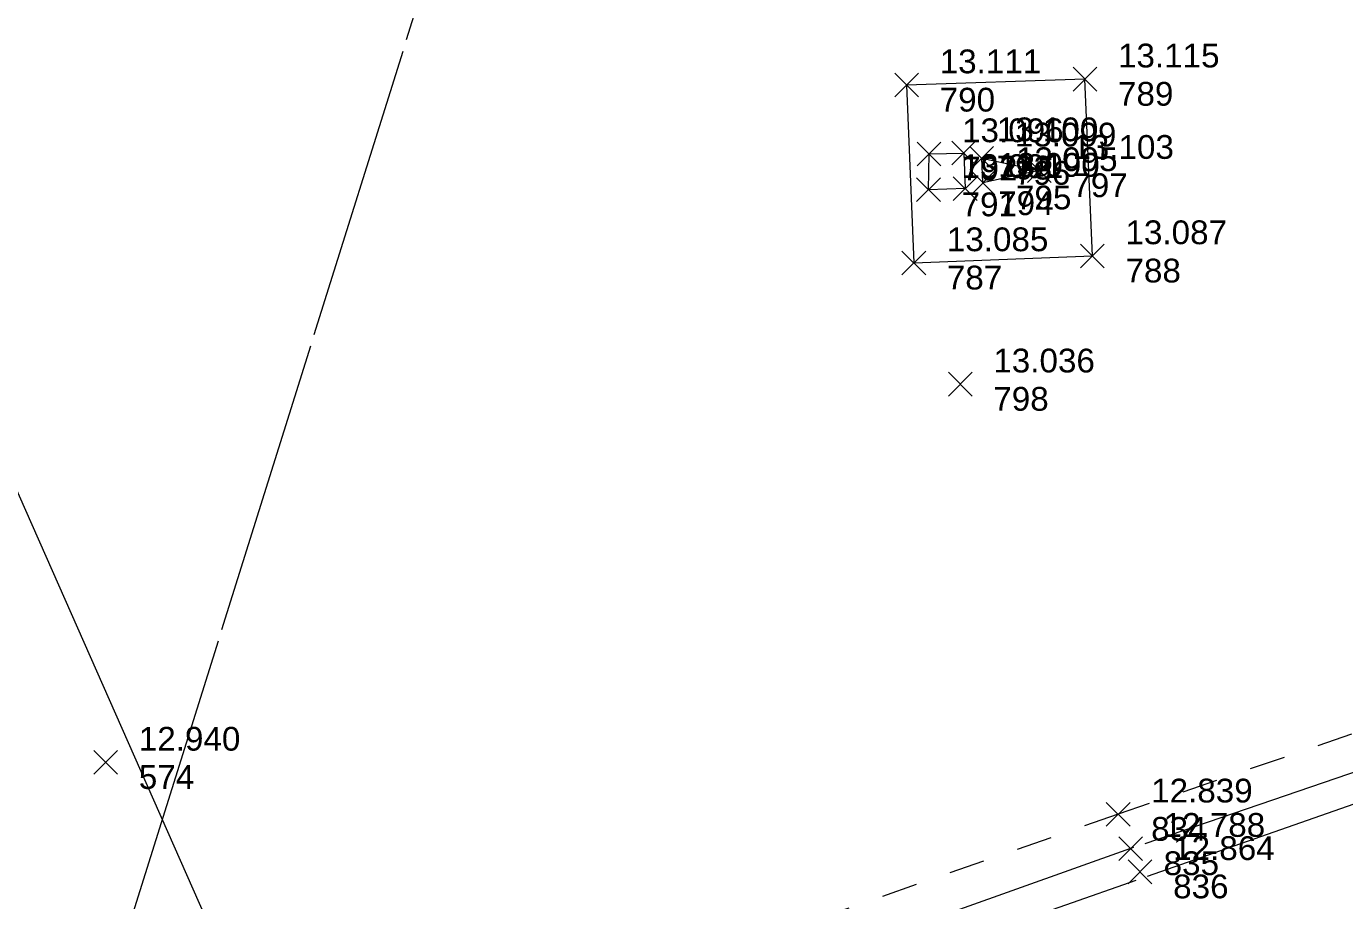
# Model space of a CAD drawing. Header units: metres. Extents: x 1223562 to 1223801, y 7191360 to 7191620.
# Drawn here: x 1223770.05 to 1223781.14, y 7191552.3 to 7191559.66 of the extents above; entities that cross this region are included whole.
import ezdxf

# ---------------------------------------------------------------- set-up
doc = ezdxf.new("R2010")
doc.units = ezdxf.units.M
doc.header["$PDMODE"] = 3
doc.header["$PDSIZE"] = 0.1
for name, pattern in [('LL_0822', [2.5, 2.5, 0]), ('LL_0829', [0.6, 0.3, -0.3]), ('ML_2577', [2.5, 2.5, 0]), ('Socle_Continu', [2.5, 2.5, 0]), ('YL_2901', [2.5, 2.5, 0])]:
    doc.linetypes.add(name, pattern=pattern)
doc.layers.add('EAUUS_SCT', color=7, linetype='Socle_Continu', lineweight=13, true_color=0x7f3f00)
doc.layers.add('SIGTS_PSS', color=7, linetype='Socle_Continu', lineweight=13, true_color=0x9966cc)
for name, color, linetype, lineweight in [('MARQU_PSS', 7, 'Socle_Continu', 13), ('SIGTA_SCI', 7, 'Socle_Continu', 13), ('SIGTM_SCI', 1, 'Socle_Continu', 13), ('SIGTO_SCI', 255, 'Socle_Continu', 13), ('VOIRI_SCS', 7, 'Socle_Continu', 13)]:
    doc.layers.add(name, color=color, linetype=linetype, lineweight=lineweight)
doc.styles.get("Standard").update_dxf_attribs({"font": 'arial.ttf'})
doc.linetypes.add('CL_0181', pattern='A,3,-0.15,0.4,-0.381,["eu",Standard,S=0.254,R=0,X=-0.2,Y=-0.1],-0.381,0.4,-0.15', length=4.862)

# ---------------------------------------------------------------- blocks, each defined once
blk = doc.blocks.new('YP_1521')
at = {"layer": 'SIGTO_SCI', "color": 7, "linetype": 'Socle_Continu'}
blk.add_point((0, 0), dxfattribs=at)
at = {"layer": 'SIGTA_SCI', "linetype": 'Socle_Continu'}
blk.add_attdef('ALT', (0.278, 0.099), '', height=0.2, dxfattribs=at)
at = {"layer": 'SIGTA_SCI', "linetype": 'Socle_Continu', "flags": 9}
blk.add_attdef('CALQUE_ALT', (1.69, -1.18), '', height=0.2, dxfattribs=at)
at = {"layer": 'SIGTM_SCI', "linetype": 'Socle_Continu'}
blk.add_attdef('MAT', (0.278, -0.223), '', height=0.2, dxfattribs=at)
at = {"layer": 'SIGTM_SCI', "linetype": 'Socle_Continu', "flags": 9}
blk.add_attdef('CALQUE_MAT', (1.69, -1.501), '', height=0.2, dxfattribs=at)
at = {"layer": 'SIGTO_SCI', "linetype": 'Socle_Continu', "flags": 9}
for tag, p in [('ID', (1.69, 0.105)), ('NATURE', (1.69, -0.216)), ('FAMILLE', (1.69, -0.538)), ('CALQUE', (1.69, -0.859)), ('PCRS', (1.69, -1.823))]:
    blk.add_attdef(tag, p, '', height=0.2, dxfattribs=at)

msp = doc.modelspace()

# ---------------------------------------------------------------- linework, layer by layer
at = {"layer": 'EAUUS_SCT', "linetype": 'CL_0181'}
msp.add_polyline3d([(1223766.488, 7191563.626, 11.01), (1223780.009, 7191533.025, 10.71)], dxfattribs=at)
at = {"layer": 'MARQU_PSS', "linetype": 'ML_2577'}
for points in [[(1223777.514, 7191557.667, 13.085), (1223779.017, 7191557.726, 13.087), (1223778.954, 7191559.213, 13.115), (1223777.454, 7191559.164, 13.111)], [(1223777.638, 7191558.283, 13.091), (1223777.642, 7191558.584, 13.096), (1223777.934, 7191558.592, 13.1), (1223777.946, 7191558.293, 13.09)], [(1223778.096, 7191558.341, 13.095), (1223778.086, 7191558.548, 13.099), (1223778.57, 7191558.444, 13.103)]]:
    msp.add_polyline3d(points, close=True, dxfattribs=at)
msp.add_polyline3d([(1223781.836, 7191553.331, 12.897), (1223776.429, 7191551.438, 12.818), (1223775.429, 7191551.082, 12.899), (1223774.973, 7191550.945, 12.879)], dxfattribs=at)
at = {"layer": 'SIGTS_PSS', "linetype": 'YL_2901'}
msp.add_polyline3d([(1223754.624, 7191615.542, 13.233), (1223774.768, 7191564.41, 13.107), (1223759.899, 7191516.921, 12.089), (1223739.481, 7191487.157, 10.877), (1223712.27, 7191430.488, 6.902), (1223666.985, 7191365.329, 3.888), (1223604.313, 7191397.356, 4.87), (1223562.746, 7191366.34, 4.088)], dxfattribs=at)
at = {"layer": 'VOIRI_SCS', "linetype": 'LL_0822'}
msp.add_polyline3d([(1223793.081, 7191557.56, 12.968), (1223788.071, 7191555.782, 12.986), (1223787.366, 7191555.544, 12.979), (1223781.824, 7191553.59, 12.877), (1223779.338, 7191552.74, 12.788), (1223776.285, 7191551.655, 12.731), (1223775.366, 7191551.337, 12.717), (1223774.288, 7191550.952, 12.694)], dxfattribs=at)
at = {"layer": 'VOIRI_SCS', "linetype": 'LL_0829'}
msp.add_polyline3d([(1223781.764, 7191553.897, 12.905), (1223779.233, 7191553.029, 12.839), (1223776.231, 7191551.983, 12.77)], dxfattribs=at)

# ---------------------------------------------------------------- block references
at = {"layer": 'SIGTO_SCI', "linetype": 'Socle_Continu'}
for p, values in [((1223777.454, 7191559.164, 13.111), {'ALT': '13.111', 'MAT': '790'}), ((1223778.954, 7191559.213, 13.115), {'ALT': '13.115', 'MAT': '789'}), ((1223777.642, 7191558.584, 13.096), {'ALT': '13.096', 'MAT': '792'}), ((1223777.934, 7191558.592, 13.1), {'ALT': '13.100', 'MAT': '793'}), ((1223778.086, 7191558.548, 13.099), {'ALT': '13.099', 'MAT': '796'}), ((1223778.57, 7191558.444, 13.103), {'ALT': '13.103', 'MAT': '797'}), ((1223777.638, 7191558.283, 13.091), {'ALT': '13.091', 'MAT': '791'}), ((1223777.946, 7191558.293, 13.09), {'ALT': '13.090', 'MAT': '794'}), ((1223778.096, 7191558.341, 13.095), {'ALT': '13.095', 'MAT': '795'}), ((1223779.017, 7191557.726, 13.087), {'ALT': '13.087', 'MAT': '788'}), ((1223777.514, 7191557.667, 13.085), {'ALT': '13.085', 'MAT': '787'}), ((1223777.905, 7191556.647, 13.036), {'ALT': '13.036', 'MAT': '798'}), ((1223770.716, 7191553.465, 12.94), {'ALT': '12.940', 'MAT': '574'}), ((1223779.233, 7191553.029, 12.839), {'ALT': '12.839', 'MAT': '834'}), ((1223779.338, 7191552.74, 12.788), {'ALT': '12.788', 'MAT': '835'}), ((1223779.418, 7191552.545, 12.864), {'ALT': '12.864', 'MAT': '836'})]:
    msp.add_blockref('YP_1521', p, dxfattribs=at).add_auto_attribs(values)

doc.saveas('drawing.dxf')
